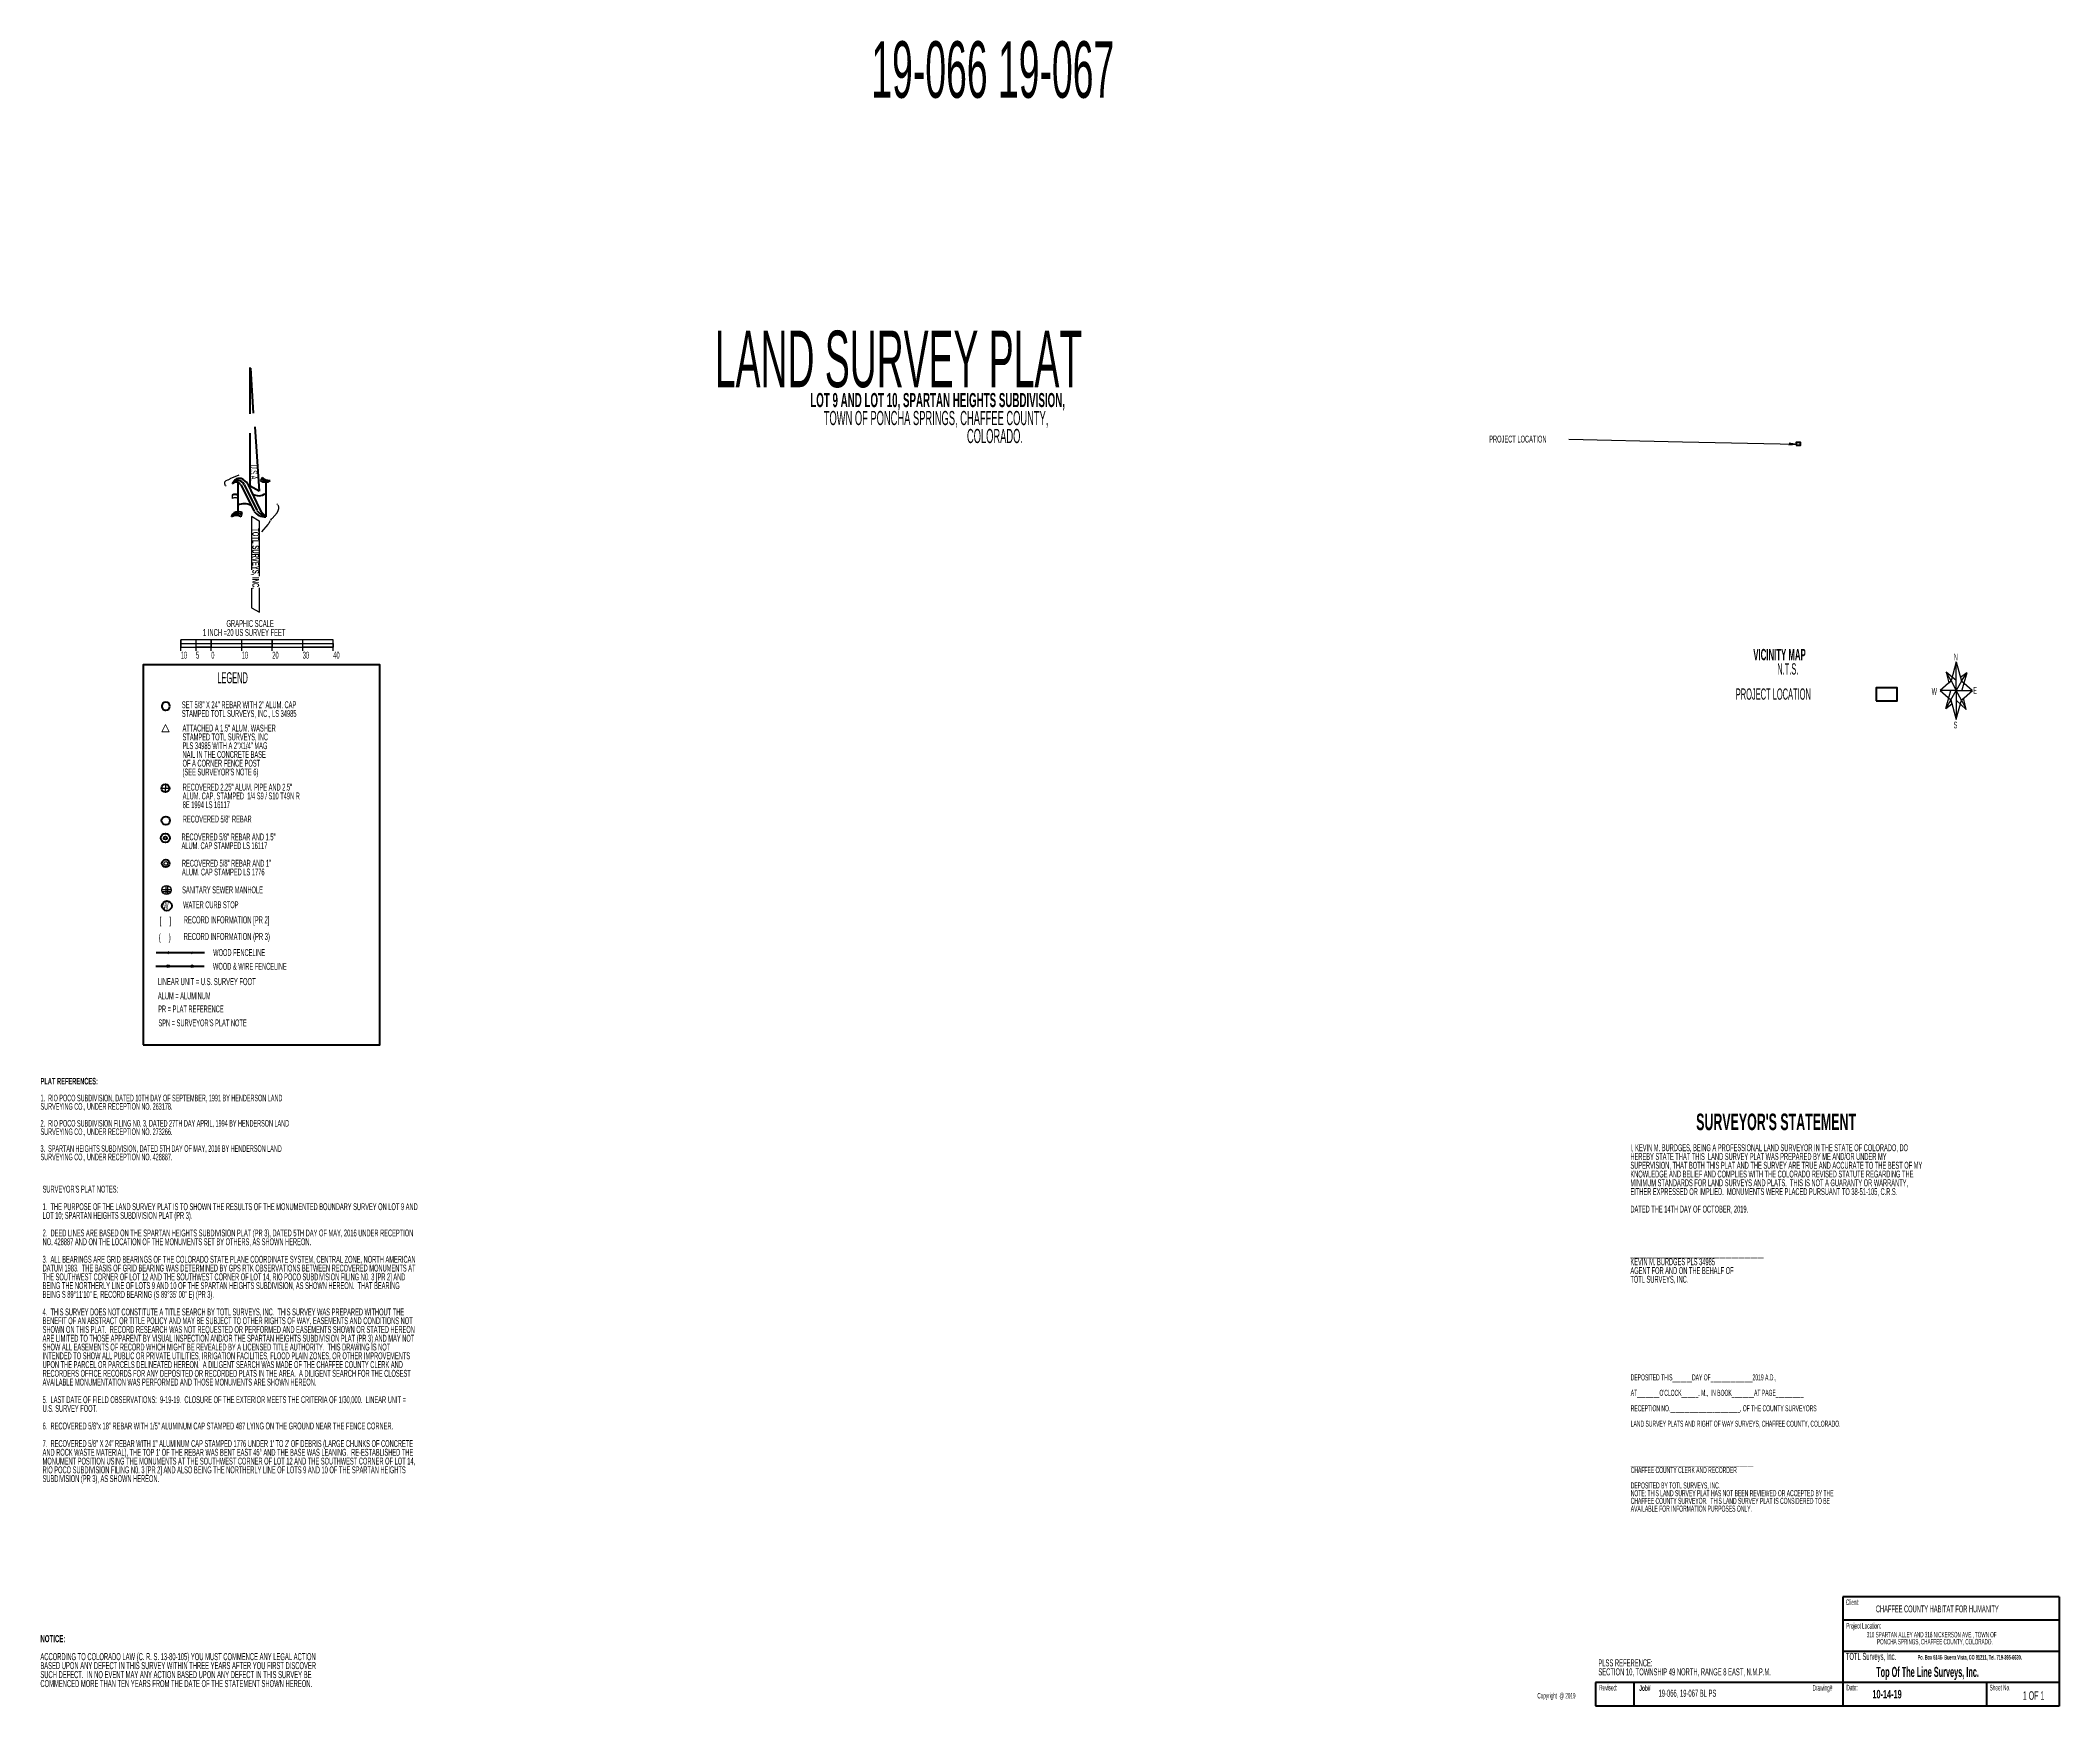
# Model space of a CAD drawing. Extents: x 2835785 to 2851632, y 1243954 to 1251877.
# Drawn here: x 2844804 to 2845797, y 1244473 to 1245292 of the extents above; entities that cross this region are included whole.
import ezdxf

# ---------------------------------------------------------------- set-up
doc = ezdxf.new("R2010")
doc.units = 0
doc.header["$MEASUREMENT"] = 0
doc.linetypes.add('Fence Chainlink', pattern=[356.476076, 133.678532, -89.119012, 133.678532])
doc.linetypes.add('Fence Rail', pattern=[356.476398, 142.590557, -71.295284, 142.590557])
for name, color, linetype, true_color in [('Dot_Layer', 7, 'Continuous', 0x000000), ('Layout', 5, 'Continuous', 0x0000ff), ('Text', 5, 'Continuous', 0x0000ff)]:
    doc.layers.add(name, color=color, linetype=linetype, true_color=true_color)
doc.styles.add('Arial', font='arialbd.ttf', dxfattribs={"width": 0.383694, "height": 4.313334})
doc.styles.add('Arial18', font='arialbd.ttf', dxfattribs={"width": 0.383655, "height": 4.14})
doc.styles.add('Arial19', font='arialbd.ttf', dxfattribs={"width": 0.383918, "height": 4.415})
doc.styles.add('Arial20', font='arialbd.ttf', dxfattribs={"width": 0.383774, "height": 8.833333})
doc.styles.add('Arial21', font='arialbd.ttf', dxfattribs={"width": 0.383768, "height": 5.298333})
doc.styles.add('Arial22', font='arialbd.ttf', dxfattribs={"width": 0.384143, "height": 3.531667})
doc.styles.add('Arial23', font='arialbd.ttf', dxfattribs={"width": 0.384298, "height": 2.823333})
doc.styles.add('Arial24', font='arialbd.ttf', dxfattribs={"width": 0.383748, "height": 6.358333})
doc.styles.add('Arial25', font='arialbd.ttf', dxfattribs={"width": 0.383817, "height": 7.065})
doc.styles.add('Arial26', font='arialbd.ttf', dxfattribs={"width": 0.41617, "height": 10.348333})
doc.styles.add('Banjoman Open Bold', font='txt', dxfattribs={"width": 0.383853, "height": 35.321667})

msp = doc.modelspace()

# ---------------------------------------------------------------- linework, layer by layer
at = {"layer": 'Dot_Layer', "color": 18, "linetype": 'ByBlock', "lineweight": 25, "ltscale": 30, "true_color": 0x000000}
msp.add_line((2844907.77, 1245058.51), (2844911.53, 1245056.35), dxfattribs=at)
at = {"layer": 'Layout', "color": 5, "linetype": 'ByBlock', "lineweight": 50, "ltscale": 30, "true_color": 0x0000ff}
for p, q in [((2844907.14, 1245108.95), (2844907.14, 1245131.61)), ((2844907.2, 1245131.32), (2844908.66, 1245109.19)), ((2844907.14, 1245073.29), (2844907.14, 1245099.3)), ((2844909.36, 1245102.54), (2844911.54, 1245070.93)), ((2844901.08, 1245075.09), (2844901.06, 1245060.71)), ((2844902.46, 1245074.01), (2844909.09, 1245060.95)), ((2844904.2, 1245074.11), (2844910.46, 1245061.45)), ((2844905.92, 1245074.34), (2844911.69, 1245062.12)), ((2844914.78, 1245075.25), (2844914.77, 1245058.26)), ((2844911.54, 1245070.82), (2844907.17, 1245073.28))]:
    msp.add_line(p, q, dxfattribs=at)
at = {"layer": 'Layout', "color": 5, "linetype": 'ByBlock', "lineweight": 25, "ltscale": 30, "true_color": 0x0000ff}
for p, q in [((2845611.54, 1245095.01), (2845555.54, 1245096.2)), ((2845667.54, 1245093.82), (2845611.54, 1245095.01)), ((2845667.54, 1245093.82), (2845663.82, 1245093.41)), ((2845667.54, 1245093.82), (2845663.84, 1245094.39)), ((2844894.59, 1245075.04), (2844894.67, 1245075.44)), ((2844894.61, 1245074.6), (2844894.59, 1245075.04)), ((2844895.03, 1245073.46), (2844894.63, 1245074.53)), ((2844894.67, 1245075.44), (2844894.93, 1245075.8)), ((2844894.95, 1245075.8), (2844895.3, 1245076.07)), ((2844895.3, 1245073.27), (2844895.07, 1245073.44)), ((2844895.3, 1245076.07), (2844896.14, 1245076.49)), ((2844896.23, 1245076.51), (2844897.23, 1245076.91)), ((2844897.23, 1245077.05), (2844901.7, 1245078.85)), ((2844912.18, 1245076.16), (2844913.05, 1245077.69)), ((2844920.17, 1245064.56), (2844920.6, 1245064.27)), ((2844920.64, 1245064.22), (2844920.88, 1245063.74)), ((2844920.88, 1245063.74), (2844921.07, 1245062.92)), ((2844903.2, 1245060.14), (2844902.74, 1245058.22)), ((2844907.78, 1245058.44), (2844907.78, 1245032.11)), ((2844911.61, 1245056.23), (2844911.6, 1245029.13)), ((2844915.85, 1245054.44), (2844912.62, 1245050.86)), ((2844916.23, 1245054.98), (2844915.85, 1245054.44)), ((2844916.56, 1245055.56), (2844916.23, 1245054.98)), ((2844916.42, 1245055.35), (2844917.1, 1245056.5)), ((2844917.25, 1245056.6), (2844917.84, 1245057.4)), ((2844917.89, 1245057.45), (2844920.38, 1245060.26)), ((2844920.69, 1245061.17), (2844920.22, 1245060.01)), ((2844920.98, 1245062.19), (2844920.69, 1245061.17)), ((2844921.07, 1245062.82), (2844920.98, 1245062.19)), ((2844907.77, 1245023.17), (2844907.78, 1245013.45)), ((2844911.78, 1245011.39), (2844911.78, 1245023.34)), ((2844907.78, 1245013.45), (2844911.78, 1245011.39))]:
    msp.add_line(p, q, dxfattribs=at)
at = {"layer": 'Layout', "color": 5, "linetype": 'ByBlock', "ltscale": 30, "true_color": 0x0000ff}
for p, q in [((2844872.98, 1244992.33), (2844872.98, 1244997.8)), ((2844872.98, 1244994.2), (2844872.98, 1244997.8)), ((2844872.98, 1244996), (2844947.98, 1244996)), ((2844880.48, 1244992.33), (2844880.48, 1244997.8)), ((2844880.48, 1244994.2), (2844880.48, 1244997.8)), ((2844887.98, 1244992.33), (2844887.98, 1244997.8)), ((2844887.98, 1244994.2), (2844887.98, 1244997.8)), ((2844902.98, 1244992.33), (2844902.98, 1244997.8)), ((2844917.98, 1244992.33), (2844917.98, 1244997.8)), ((2844932.98, 1244992.33), (2844932.98, 1244997.8)), ((2844947.98, 1244992.33), (2844947.98, 1244997.8)), ((2845746.11, 1244986.97), (2845748.73, 1244977.39)), ((2845743.54, 1244977.55), (2845738.17, 1244972.86)), ((2845746.12, 1244977.75), (2845741.05, 1244981.9)), ((2845751.32, 1244981.47), (2845748.83, 1244972.96)), ((2845740.92, 1244963.93), (2845743.41, 1244972.89)), ((2845743.41, 1244968.32), (2845746.09, 1244958.66)), ((2845750.94, 1244963.53), (2845746.1, 1244968.05)), ((2845748.63, 1244968.11), (2845753.99, 1244972.84))]:
    msp.add_line(p, q, dxfattribs=at)
at = {"layer": 'Layout', "color": 18, "linetype": 'ByBlock', "lineweight": 25, "ltscale": 30, "true_color": 0x000000}
for p, q in [((2844863.45, 1244924.82), (2844867.38, 1244924.81)), ((2844865.41, 1244926.75), (2844865.37, 1244922.91)), ((2844863.81, 1244875.05), (2844868.22, 1244875.05)), ((2844865.59, 1244876.98), (2844865.6, 1244872.52)), ((2844866.44, 1244876.96), (2844866.44, 1244872.55)), ((2844863.81, 1244874.06), (2844868.13, 1244874.07))]:
    msp.add_line(p, q, dxfattribs=at)
at = {"layer": 'Layout', "color": 5, "linetype": 'ByBlock', "lineweight": 50, "true_color": 0x0000ff}
for p, q in [((2844866.39, 1244843.62), (2844867.23, 1244844.46)), ((2844878.27, 1244843.59), (2844879.11, 1244844.43))]:
    msp.add_line(p, q, dxfattribs=at)
at = {"layer": 'Layout', "color": 5, "linetype": 'ByBlock', "lineweight": 80, "ltscale": 30, "true_color": 0x0000ff}
for p, q in [((2845796.61, 1244527.32), (2845690.26, 1244527.32)), ((2845690.26, 1244527.32), (2845690.27, 1244473.57)), ((2845796.85, 1244473.53), (2845796.85, 1244527.28)), ((2845796.61, 1244515.8), (2845690.26, 1244515.8)), ((2845796.61, 1244500.44), (2845690.26, 1244500.44)), ((2845645.36, 1244485.08), (2845568.73, 1244485.08)), ((2845568.73, 1244485.08), (2845568.73, 1244473.57)), ((2845587.65, 1244473.27), (2845587.65, 1244484.79)), ((2845690.26, 1244485.08), (2845644.69, 1244485.08)), ((2845796.91, 1244485.09), (2845690.26, 1244485.08)), ((2845761.12, 1244473.57), (2845761.06, 1244485.08)), ((2845568.73, 1244473.57), (2845644.69, 1244473.57)), ((2845644.69, 1244473.57), (2845690.27, 1244473.57)), ((2845690.27, 1244473.57), (2845796.61, 1244473.57))]:
    msp.add_line(p, q, dxfattribs=at)
at = {"layer": 'Layout', "color": 5, "linetype": 'ByBlock', "lineweight": 100, "ltscale": 30, "true_color": 0x0000ff}
msp.add_lwpolyline([(2845667.3, 1245093.47), (2845669.57, 1245093.47), (2845669.57, 1245094.87), (2845667.3, 1245094.87), (2845667.3, 1245093.47)], dxfattribs=at)
at = {"layer": 'Layout', "color": 5, "linetype": 'ByBlock', "ltscale": 30, "true_color": 0x0000ff}
for points in [[(2844872.98, 1244994.2), (2844947.98, 1244994.2), (2844947.98, 1244997.8), (2844872.98, 1244997.8), (2844872.98, 1244994.2)], [(2844872.98, 1244996), (2844880.48, 1244996), (2844880.48, 1244997.8), (2844872.98, 1244997.8), (2844872.98, 1244996)], [(2844880.48, 1244996), (2844887.98, 1244996), (2844887.98, 1244994.2), (2844880.48, 1244994.2), (2844880.48, 1244996)], [(2844887.98, 1244996), (2844902.98, 1244996), (2844902.98, 1244997.8), (2844887.98, 1244997.8), (2844887.98, 1244996)], [(2844902.98, 1244996), (2844917.98, 1244996), (2844917.98, 1244994.2), (2844902.98, 1244994.2), (2844902.98, 1244996)], [(2844917.98, 1244996), (2844932.98, 1244996), (2844932.98, 1244997.8), (2844917.98, 1244997.8), (2844917.98, 1244996)], [(2844932.98, 1244996), (2844947.98, 1244996), (2844947.98, 1244994.2), (2844932.98, 1244994.2), (2844932.98, 1244996)], [(2845746.09, 1244972.85), (2845746.1, 1244986.97), (2845743.55, 1244977.54), (2845743.55, 1244977.6), (2845746.09, 1244972.85)], [(2845743.54, 1244977.56), (2845741.05, 1244981.9), (2845742.41, 1244976.58), (2845742.44, 1244976.58), (2845743.54, 1244977.56)], [(2845746.08, 1244972.86), (2845753.97, 1244972.86), (2845748.7, 1244977.42), (2845748.74, 1244977.42), (2845746.08, 1244972.86)], [(2845748.73, 1244977.38), (2845751.33, 1244981.47), (2845748.2, 1244979.28), (2845748.74, 1244977.38), (2845748.73, 1244977.38)], [(2845746.07, 1244972.87), (2845738.18, 1244972.87), (2845743.45, 1244968.31), (2845743.41, 1244968.31), (2845746.07, 1244972.87)], [(2845743.42, 1244968.31), (2845740.94, 1244963.94), (2845743.97, 1244966.32), (2845743.41, 1244968.31), (2845743.42, 1244968.31)], [(2845746.1, 1244972.85), (2845746.1, 1244958.73), (2845748.64, 1244968.17), (2845748.64, 1244968.1), (2845746.1, 1244972.85)], [(2845748.64, 1244968.11), (2845750.95, 1244963.53), (2845749.7, 1244969.05), (2845748.62, 1244968.11), (2845748.64, 1244968.11)]]:
    msp.add_lwpolyline(points, dxfattribs=at)
at = {"layer": 'Layout', "color": 5, "linetype": 'ByBlock', "lineweight": 50, "ltscale": 30, "true_color": 0x0000ff}
msp.add_lwpolyline([(2844854.56, 1244798.64), (2844970.92, 1244798.64), (2844970.92, 1244985.46), (2844854.56, 1244985.46), (2844854.56, 1244798.64)], dxfattribs=at)
at = {"layer": 'Layout', "color": 5, "linetype": 'ByBlock', "lineweight": 211, "ltscale": 30, "true_color": 0x0000ff}
msp.add_lwpolyline([(2845706.77, 1244967.78), (2845716.96, 1244967.78), (2845716.96, 1244974.16), (2845706.77, 1244974.16), (2845706.77, 1244967.78)], dxfattribs=at)
at = {"layer": 'Layout', "color": 18, "linetype": 'ByBlock', "lineweight": 0, "ltscale": 30, "true_color": 0x000000}
msp.add_lwpolyline([(2844865.5, 1244956.16), (2844863.71, 1244952.59), (2844867.29, 1244952.59), (2844865.5, 1244956.16)], dxfattribs=at)
at = {"layer": 'Layout', "color": 5, "linetype": 'Fence Chainlink', "lineweight": 50, "ltscale": 30, "true_color": 0x0000ff}
msp.add_lwpolyline([(2844860.77, 1244837.3), (2844884.53, 1244837.24)], dxfattribs=at)
at = {"layer": 'Layout', "color": 5, "linetype": 'Fence Rail', "lineweight": 50, "ltscale": 30, "true_color": 0x0000ff}
msp.add_lwpolyline([(2844860.87, 1244844.06), (2844884.63, 1244843.99)], dxfattribs=at)
at = {"layer": 'Layout', "color": 18, "linetype": 'ByBlock', "lineweight": 50, "ltscale": 30, "true_color": 0x000000}
for centre, radius in [((2844865.41, 1244924.8), 1.95), ((2844865.62, 1244908.93), 2.05), ((2844865.42, 1244900.3), 2.22), ((2844865.42, 1244900.3), 0.753), ((2844865.61, 1244887.84), 1.86), ((2844866.14, 1244866.97), 2.41)]:
    msp.add_circle(centre, radius, dxfattribs=at)
at = {"layer": 'Layout', "color": 18, "linetype": 'ByBlock', "lineweight": 25, "ltscale": 30, "true_color": 0x000000}
for centre, radius in [((2844865.61, 1244887.84), 0.932), ((2844865.98, 1244874.75), 2.27)]:
    msp.add_circle(centre, radius, dxfattribs=at)
at = {"layer": 'Layout', "color": 5, "linetype": 'ByBlock', "true_color": 0x0000ff}
for centre in [(2844866.71, 1244837.29), (2844878.59, 1244837.26)]:
    msp.add_circle(centre, 0.654, dxfattribs=at)
at = {"layer": 'Layout', "color": 5, "linetype": 'ByBlock', "lineweight": 50, "ltscale": 30, "true_color": 0x0000ff}
for centre, radius, start, end in [((2844903.76, 1245071.76), 6.08, 122.99345, 153.50571), ((2844901.16, 1245072.8), 3.31, 23.78578, 149.25869), ((2844900.21, 1245072.65), 2.62, 30.80066, 136.07017), ((2844901.88, 1245073.01), 4.11, 79.48949, 110.41075), ((2844900.38, 1245070.89), 6.57, 31.74554, 69.92884), ((2844914.53, 1245078.77), 3.54, 228.17974, 312.63201), ((2844915.31, 1245079.61), 3.81, 224.95749, 295.01713), ((2844916.55, 1245080.89), 4.75, 222.42262, 274.43766), ((2844904.3, 1245057.14), 7.5, 63.78317, 115.66772), ((2844911.28, 1245074.52), 5.89, 237.7244, 306.50771), ((2844901.23, 1245057.19), 3.54, 56.32075, 163.40181), ((2844900.32, 1245054.1), 4.79, 59.40215, 121.03169), ((2844900.96, 1245055.97), 3.81, 58.11004, 144.19767), ((2844914.47, 1245065.04), 6.76, 217.2673, 272.73448), ((2844917.78, 1245066.86), 9.11, 216.54712, 250.36485), ((2844926.95, 1245071.32), 17.82, 211.11633, 226.94437), ((2844865.66, 1244965.17), 2.01, 90.00014, 180.00013), ((2844865.66, 1244965.17), 2.01, 179.99985, 269.99986), ((2844865.66, 1244965.17), 2.01, 0.00002, 89.99998), ((2844865.66, 1244965.17), 2.01, 270.00014, 0.00014)]:
    msp.add_arc(centre, radius, start, end, dxfattribs=at)
at = {"layer": 'Layout', "color": 5, "linetype": 'ByBlock', "lineweight": 25, "ltscale": 30, "true_color": 0x0000ff}
for centre, radius, start, end in [((2844899.68, 1245065.41), 3.57, 67.53871, 114.20019), ((2844903.81, 1245068.15), 5.57, 170.57331, 188.47751), ((2844899.69, 1245066.32), 3.07, 63.43494, 116.56507), ((2844899.73, 1245064.57), 3.07, 63.43494, 116.56507)]:
    msp.add_arc(centre, radius, start, end, dxfattribs=at)

# ---------------------------------------------------------------- texts
at = {"layer": 'Layout'}
for s, height, style, width, p in [('19-066 19-067', 27.8067, 'Banjoman Open Bold', 0.493868, (2845212.56, 1245264.28)), ('LOT 9 AND LOT 10, SPARTAN HEIGHTS SUBDIVISION, ', 6.9533, 'Arial20', 0.493785, (2845182.55, 1245112.18)), ('VICINITY MAP', 5.5617, 'Arial25', 0.493868, (2845646.28, 1244987.75)), ('PLAT REFERENCES:', 3.2583, 'Arial18', 0.49368, (2844804.02, 1244779.15)), ("SURVEYOR'S STATEMENT", 8.1467, 'Arial26', 0.535477, (2845618.18, 1244756.7)), ('NOTICE:', 3.477, 'Arial19', 0.493881, (2844803.94, 1244504.94)), ('Po. Box 5146- Buena Vista, CO 81211, Tel. 719-395-6630.', 2.2233, 'Arial23', 0.49438, (2845727.1, 1244496.38)), ('Top Of The Line Surveys, Inc.', 5.005, 'Arial24', 0.493794, (2845706.71, 1244487.81)), ('Job#', 2.78, 'Arial22', 0.494172, (2845590.17, 1244480.98)), ('10-14-19', 4.172, 'Arial21', 0.493687, (2845704.86, 1244477.3))]:
    msp.add_text(s, height=height, dxfattribs=dict(at, style=style, width=width)).set_placement(p)
for s, height, width, p in [('LAND SURVEY PLAT', 27.8067, 0.493868, (2845135.61, 1245121.98)), ('TOWN OF PONCHA SPRINGS, CHAFFEE COUNTY, ', 6.9533, 0.493785, (2845189.18, 1245103.35)), ('COLORADO.', 6.953, 0.493785, (2845259.59, 1245094.51)), ('PROJECT LOCATION', 3.395, 0.493735, (2845516.41, 1245094.78)), ('GRAPHIC SCALE', 3.4767, 0.493881, (2844895.45, 1245004.06)), ('1 INCH =20 US SURVEY FEET', 3.4767, 0.493881, (2844883.88, 1244999.65)), ('10', 3.395, 0.493735, (2844872.98, 1244988.53)), ('5', 3.39, 0.493735, (2844880.48, 1244988.53)), ('0', 3.39, 0.493735, (2844887.98, 1244988.53)), ('10', 3.395, 0.493735, (2844902.98, 1244988.53)), ('20', 3.395, 0.493735, (2844917.98, 1244988.53)), ('30', 3.395, 0.493735, (2844932.98, 1244988.53)), ('40', 3.395, 0.493735, (2844947.98, 1244988.53)), ('N.T.S.', 5.562, 0.493868, (2845658.06, 1244980.69)), ('N', 3.3, 0.49365, (2845744.87, 1244987.69)), ('LEGEND', 5.452, 0.400365, (2844890.98, 1244976.4)), ('W', 3.3, 0.49365, (2845734.02, 1244970.76)), ('E', 3.3, 0.49365, (2845754.46, 1244971.27)), ('SET 5/8" X 24" REBAR WITH 2" ALUM. CAP ', 3.395, 0.493735, (2844873.52, 1244964.15)), ('PROJECT LOCATION', 5.5617, 0.493868, (2845637.66, 1244968.33)), ('STAMPED TOTL SURVEYS, INC., LS 34985', 3.395, 0.493735, (2844873.52, 1244959.84)), ('ATTACHED A 1.5" ALUM. WASHER', 3.395, 0.493735, (2844873.86, 1244952.66)), ('S', 3.3, 0.49365, (2845744.82, 1244954.24)), ('STAMPED TOTL SURVEYS, INC', 3.395, 0.493735, (2844873.86, 1244948.35)), ('PLS 34985 WITH A 2"X1/4" MAG', 3.395, 0.493735, (2844873.86, 1244944.03)), ('OF A CORNER FENCE POST', 3.395, 0.493735, (2844873.86, 1244935.41)), ("(SEE SURVEYOR'S NOTE 6)", 3.395, 0.493735, (2844873.86, 1244931.09)), ('NAIL IN THE CONCRETE BASE ', 3.395, 0.493735, (2844873.86, 1244939.72)), ('RECOVERED 2.25" ALUM. PIPE AND 2.5" ', 3.395, 0.493735, (2844873.93, 1244923.64)), ('ALUM. CAP, STAMPED  1/4 S9 / S10 T49N R ', 3.395, 0.493735, (2844873.93, 1244919.32)), ('8E 1994 LS 16117', 3.395, 0.493735, (2844873.93, 1244915.01)), ('RECOVERED 5/8" REBAR', 3.395, 0.493735, (2844873.98, 1244907.96)), ('ALUM. CAP STAMPED LS 16117', 3.395, 0.493735, (2844873.36, 1244894.87)), ('RECOVERED 5/8" REBAR AND 1.5" ', 3.395, 0.493735, (2844873.36, 1244899.18)), ('ALUM. CAP STAMPED LS 1776', 3.395, 0.493735, (2844873.54, 1244881.92)), ('RECOVERED 5/8" REBAR AND 1" ', 3.395, 0.493735, (2844873.54, 1244886.23)), ('SANITARY SEWER MANHOLE', 3.395, 0.493735, (2844873.67, 1244873.13)), ('W', 3.39, 0.493735, (2844864.34, 1244865.34)), ('WATER CURB STOP', 3.395, 0.493735, (2844874.13, 1244865.82)), ('[     ]', 3.477, 0.493881, (2844862.61, 1244857.97)), ('RECORD INFORMATION [PR 2]', 3.4767, 0.493881, (2844874.45, 1244858.34)), ('(     )', 3.477, 0.493881, (2844862.14, 1244849.81)), ('RECORD INFORMATION (PR 3)', 3.4767, 0.493881, (2844874.41, 1244850.18)), ('WOOD FENCELINE', 3.395, 0.493735, (2844888.92, 1244842.3)), ('WOOD & WIRE FENCELINE', 3.395, 0.493735, (2844888.82, 1244835.55)), ('LINEAR UNIT = U.S. SURVEY FOOT', 3.4767, 0.493881, (2844861.72, 1244828)), ('ALUM = ALUMINUM', 3.395, 0.493735, (2844861.73, 1244821.03)), ('PR = PLAT REFERENCE', 3.395, 0.493735, (2844861.89, 1244814.6)), ("SPN = SURVEYOR'S PLAT NOTE", 3.395, 0.493735, (2844861.99, 1244807.74)), ('SURVEYING CO., UNDER RECEPTION NO. 263178.', 3.2583, 0.49368, (2844804.02, 1244766.73)), ('1.  RIO POCO SUBDIVISION, DATED 10TH DAY OF SEPTEMBER, 1991 BY HENDERSON LAND ', 3.2583, 0.49368, (2844804.02, 1244770.87)), ('SURVEYING CO., UNDER RECEPTION NO. 273266.', 3.2583, 0.49368, (2844804.02, 1244754.31)), ('2.  RIO POCO SUBDIVISION FILING N0. 3, DATED 27TH DAY APRIL, 1994 BY HENDERSON LAND ', 3.2583, 0.49368, (2844804.02, 1244758.45)), ('3.  SPARTAN HEIGHTS SUBDIVISION, DATED 5TH DAY OF MAY, 2016 BY HENDERSON LAND ', 3.2583, 0.49368, (2844804.02, 1244746.03)), ('I, KEVIN M. BURDGES, BEING A PROFESSIONAL LAND SURVEYOR IN THE STATE OF COLORADO, DO ', 3.395, 0.493735, (2845585.84, 1244746.36)), ('SURVEYING CO., UNDER RECEPTION NO. 428887.', 3.2583, 0.49368, (2844804.02, 1244741.89)), ('SUPERVISION, THAT BOTH THIS PLAT AND THE SURVEY ARE TRUE AND ACCURATE TO THE BEST OF MY ', 3.395, 0.493735, (2845585.84, 1244737.73)), ('HEREBY STATE THAT THIS  LAND SURVEY PLAT WAS PREPARED BY ME AND/OR UNDER MY ', 3.395, 0.493735, (2845585.84, 1244742.05)), ('KNOWLEDGE AND BELIEF AND COMPLIES WITH THE COLORADO REVISED STATUTE REGARDING THE ', 3.395, 0.493735, (2845585.84, 1244733.42)), ("SURVEYOR'S PLAT NOTES:", 3.395, 0.493735, (2844805.03, 1244726.01)), ('MINIMUM STANDARDS FOR LAND SURVEYS AND PLATS.  THIS IS NOT A GUARANTY OR WARRANTY, ', 3.395, 0.493735, (2845585.84, 1244729.11)), ('EITHER EXPRESSED OR IMPLIED.  MONUMENTS WERE PLACED PURSUANT TO 38-51-105, C.R.S.', 3.395, 0.493735, (2845585.84, 1244724.79)), ('1.  THE PURPOSE OF THE LAND SURVEY PLAT IS TO SHOWN THE RESULTS OF THE MONUMENTED BOUNDARY SURVEY ON LOT 9 AND ', 3.395, 0.493735, (2844805.03, 1244717.38)), ('LOT 10; SPARTAN HEIGHTS SUBDIVISION PLAT (PR 3).', 3.395, 0.493735, (2844805.03, 1244713.07)), ('DATED THE 14TH DAY OF OCTOBER, 2019.', 3.395, 0.493735, (2845585.84, 1244716.17)), ('2.  DEED LINES ARE BASED ON THE SPARTAN HEIGHTS SUBDIVISION PLAT (PR 3), DATED 5TH DAY OF MAY, 2016 UNDER RECEPTION ', 3.395, 0.493735, (2844805.03, 1244704.44)), ('NO. 428887 AND ON THE LOCATION OF THE MONUMENTS SET BY OTHERS, AS SHOWN HEREON.', 3.395, 0.493735, (2844805.03, 1244700.13)), ('THE SOUTHWEST CORNER OF LOT 12 AND THE SOUTHWEST CORNER OF LOT 14, RIO POCO SUBDIVISION FILING N0. 3 [PR 2] AND ', 3.395, 0.493735, (2844805.03, 1244682.87)), ('3.  ALL BEARINGS ARE GRID BEARINGS OF THE COLORADO STATE PLANE COORDINATE SYSTEM, CENTRAL ZONE, NORTH AMERICAN ', 3.395, 0.493735, (2844805.03, 1244691.5)), ('DATUM 1983.  THE BASIS OF GRID BEARING WAS DETERMINED BY GPS RTK OBSERVATIONS BETWEEN RECOVERED MONUMENTS AT ', 3.395, 0.493735, (2844805.03, 1244687.19)), ('__________________________________________', 3.395, 0.493735, (2845585.84, 1244694.6)), ('AGENT FOR AND ON THE BEHALF OF', 3.395, 0.493735, (2845585.84, 1244685.97)), ('KEVIN M. BURDGES PLS 34985', 3.395, 0.493735, (2845585.84, 1244690.29)), ('BEING THE NORTHERLY LINE OF LOTS 9 AND 10 OF THE SPARTAN HEIGHTS SUBDIVISION, AS SHOWN HEREON.  THAT BEARING ', 3.395, 0.493735, (2844805.03, 1244678.56)), ('BEING S 89%%D11\'10" E, RECORD BEARING (S 89%%D35\' 00" E) (PR 3).', 3.395, 0.493735, (2844805.03, 1244674.25)), ('TOTL SURVEYS, INC.', 3.395, 0.493735, (2845585.84, 1244681.66)), ('4.  THIS SURVEY DOES NOT CONSTITUTE A TITLE SEARCH BY TOTL SURVEYS, INC.  THIS SURVEY WAS PREPARED WITHOUT THE ', 3.395, 0.493735, (2844805.03, 1244665.62)), ('SHOWN ON THIS PLAT.  RECORD RESEARCH WAS NOT REQUESTED OR PERFORMED AND EASEMENTS SHOWN OR STATED HEREON ', 3.395, 0.493735, (2844805.03, 1244656.99)), ('BENEFIT OF AN ABSTRACT OR TITLE POLICY AND MAY BE SUBJECT TO OTHER RIGHTS OF WAY, EASEMENTS AND CONDITIONS NOT ', 3.395, 0.493735, (2844805.03, 1244661.31)), ('ARE LIMITED TO THOSE APPARENT BY VISUAL INSPECTION AND/OR THE SPARTAN HEIGHTS SUBDIVISION PLAT (PR 3) AND MAY NOT ', 3.395, 0.493735, (2844805.03, 1244652.68)), ('SHOW ALL EASEMENTS OF RECORD WHICH MIGHT BE REVEALED BY A LICENSED TITLE AUTHORITY.  THIS DRAWING IS NOT ', 3.395, 0.493735, (2844805.03, 1244648.37)), ('INTENDED TO SHOW ALL PUBLIC OR PRIVATE UTILITIES, IRRIGATION FACILITIES, FLOOD PLAIN ZONES, OR OTHER IMPROVEMENTS ', 3.395, 0.493735, (2844805.03, 1244644.05)), ('UPON THE PARCEL OR PARCELS DELINEATED HEREON.  A DILIGENT SEARCH WAS MADE OF THE CHAFFEE COUNTY CLERK AND ', 3.395, 0.493735, (2844805.03, 1244639.74)), ('RECORDERS OFFICE RECORDS FOR ANY DEPOSITED OR RECORDED PLATS IN THE AREA.  A DILIGENT SEARCH FOR THE CLOSEST ', 3.395, 0.493735, (2844805.03, 1244635.43)), ('DEPOSITED THIS_______DAY OF_______________2019 A.D., ', 2.9867, 0.493897, (2845586, 1244633.64)), ('AVAILABLE MONUMENTATION WAS PERFORMED AND THOSE MONUMENTS ARE SHOWN HEREON.', 3.395, 0.493735, (2844805.03, 1244631.11)), ("AT________O'CLOCK______. M.,  IN BOOK________AT PAGE__________ ", 2.9867, 0.493897, (2845586, 1244626.05)), ('5.  LAST DATE OF FIELD OBSERVATIONS:  9-19-19.  CLOSURE OF THE EXTERIOR MEETS THE CRITERIA OF 1/30,000.  LINEAR UNIT = ', 3.395, 0.493735, (2844805.03, 1244622.49)), ('U.S. SURVEY FOOT.', 3.395, 0.493735, (2844805.03, 1244618.17)), ('RECEPTION NO._________________________, OF THE COUNTY SURVEYORS', 2.9867, 0.493897, (2845586, 1244618.46)), ('6.  RECOVERED 5/8"x 18" REBAR WITH 1/5" ALUMINUM CAP STAMPED 487 LYING ON THE GROUND NEAR THE FENCE CORNER.', 3.395, 0.493735, (2844805.03, 1244609.55)), ('LAND SURVEY PLATS AND RIGHT OF WAY SURVEYS, CHAFFEE COUNTY, COLORADO.', 2.9867, 0.493897, (2845586, 1244610.87)), ("AND ROCK WASTE MATERIAL), THE TOP 1' OF THE REBAR WAS BENT EAST 45%%D AND THE BASE WAS LEANING.  RE-ESTABLISHED THE ", 3.395, 0.493735, (2844805.03, 1244596.61)), ('7.  RECOVERED 5/8" X 24" REBAR WITH 1" ALUMINUM CAP STAMPED 1776 UNDER 1\' TO 2\' OF DEBRIS (LARGE CHUNKS OF CONCRETE ', 3.395, 0.493735, (2844805.03, 1244600.92)), ('SUBDIVISION (PR 3), AS SHOWN HEREON.', 3.395, 0.493735, (2844805.03, 1244583.67)), ('MONUMENT POSITION USING THE MONUMENTS AT THE SOUTHWEST CORNER OF LOT 12 AND THE SOUTHWEST CORNER OF LOT 14, ', 3.395, 0.493735, (2844805.03, 1244592.29)), ('RIO POCO SUBDIVISION FILING N0. 3 [PR 2] AND ALSO BEING THE NORTHERLY LINE OF LOTS 9 AND 10 OF THE SPARTAN HEIGHTS ', 3.395, 0.493735, (2844805.03, 1244587.98)), ('____________________________________________', 2.9867, 0.493897, (2845586, 1244591.89)), ('CHAFFEE COUNTY CLERK AND RECORDER', 2.9867, 0.493897, (2845586, 1244588.1)), ('DEPOSITED BY TOTL SURVEYS, INC.', 2.9867, 0.493897, (2845586, 1244580.51)), ('NOTE: THIS LAND SURVEY PLAT HAS NOT BEEN REVIEWED OR ACCEPTED BY THE ', 2.9867, 0.493897, (2845586, 1244576.71)), ('AVAILABLE FOR INFORMATION PURPOSES ONLY.', 2.9867, 0.493897, (2845586, 1244569.12)), ('CHAFFEE COUNTY SURVEYOR.  THIS LAND SURVEY PLAT IS CONSIDERED TO BE ', 2.9867, 0.493897, (2845586, 1244572.92)), ('Client:', 2.78, 0.494172, (2845691.8, 1244523.17)), ('CHAFFEE COUNTY HABITAT FOR HUMANITY', 3.395, 0.493735, (2845706.56, 1244519.61)), ('Project Location:', 2.78, 0.494172, (2845691.97, 1244511.62)), ('310 SPARTAN ALLEY AND 318 NICKERSON AVE., TOWN OF ', 2.715, 0.494403, (2845702.06, 1244507.29)), ('ACCORDING TO COLORADO LAW (C. R. S. 13-80-105) YOU MUST COMMENCE ANY LEGAL ACTION ', 3.4767, 0.493881, (2844803.94, 1244496.11)), ('TOTL Surveys, Inc.', 3.4767, 0.493881, (2845691.8, 1244496.2)), ('PONCHA SPRINGS, CHAFFEE COUNTY, COLORADO.', 2.715, 0.494403, (2845707.15, 1244503.84)), ('SUCH DEFECT.  IN NO EVENT MAY ANY ACTION BASED UPON ANY DEFECT IN THIS SURVEY BE ', 3.4767, 0.493881, (2844803.94, 1244487.28)), ('BASED UPON ANY DEFECT IN THIS SURVEY WITHIN THREE YEARS AFTER YOU FIRST DISCOVER ', 3.4767, 0.493881, (2844803.94, 1244491.7)), ('SECTION 10, TOWNSHIP 49 NORTH, RANGE 8 EAST, N.M.P.M.', 3.4767, 0.493881, (2845570.09, 1244488.61)), ('PLSS REFERENCE: ', 3.4767, 0.493881, (2845570.09, 1244493.02)), ('COMMENCED MORE THAN TEN YEARS FROM THE DATE OF THE STATEMENT SHOWN HEREON.', 3.4767, 0.493881, (2844803.94, 1244482.87)), ('Copyright  @ 2019', 2.715, 0.494403, (2845540.1, 1244477.28)), ('Revised:', 2.78, 0.494172, (2845570.5, 1244481.19)), ('19-066, 19-067 BL PS', 3.4767, 0.493881, (2845599.68, 1244478.1)), ('Drawing#', 2.78, 0.494172, (2845675.44, 1244481.08)), ('Date:', 2.78, 0.494172, (2845692.08, 1244481.2)), ('Sheet No.', 2.78, 0.494172, (2845762.5, 1244481.2)), ('1 OF 1', 4.172, 0.493687, (2845778.86, 1244476.63))]:
    msp.add_text(s, height=height, dxfattribs=dict(at, width=width)).set_placement(p)
at = {"layer": 'Text', "width": 0.493735}
msp.add_text('U.S.A.', height=3.395, rotation=269.97836, dxfattribs=at).set_placement((2844907.24, 1245083.94))
at = {"layer": 'Text', "style": 'Arial', "width": 0.493735}
msp.add_text('TOTL SURVEYS, INC.', height=3.395, rotation=269.97836, dxfattribs=at).set_placement((2844908.14, 1245052.68))

doc.saveas('drawing.dxf')
